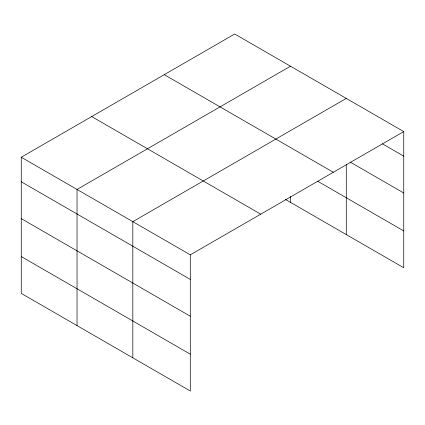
<?xml version="1.0" encoding="UTF-8"?>
<svg xmlns="http://www.w3.org/2000/svg" width="425" height="425" viewBox="0 0 425 425"><rect width="100%" height="100%" fill="white"/><g stroke="black" fill="none" stroke-linecap="round" stroke-linejoin="round"><path stroke-width="0.64" d="M403.75 131.601L234.706 34L21.25 157.239L21.25 293.399L190.294 391L190.294 254.835L403.75 131.601L403.75 267.761L285.366 199.415M290.487 66.21L77.037 189.444L77.037 325.608M346.274 98.414L132.823 221.653L132.823 357.813M382.484 143.878L403.75 156.156M350.296 162.127L403.75 192.987M164.262 74.667L333.312 172.268M317.815 181.316L403.75 230.934M91.688 116.572L260.738 214.168M21.25 157.239L190.294 254.835M21.25 181.794L190.294 279.395M21.25 218.625L190.294 316.221M21.25 256.572L190.294 354.168M346.274 164.385L346.274 234.579M290.487 196.451L290.487 202.369"/></g></svg>
